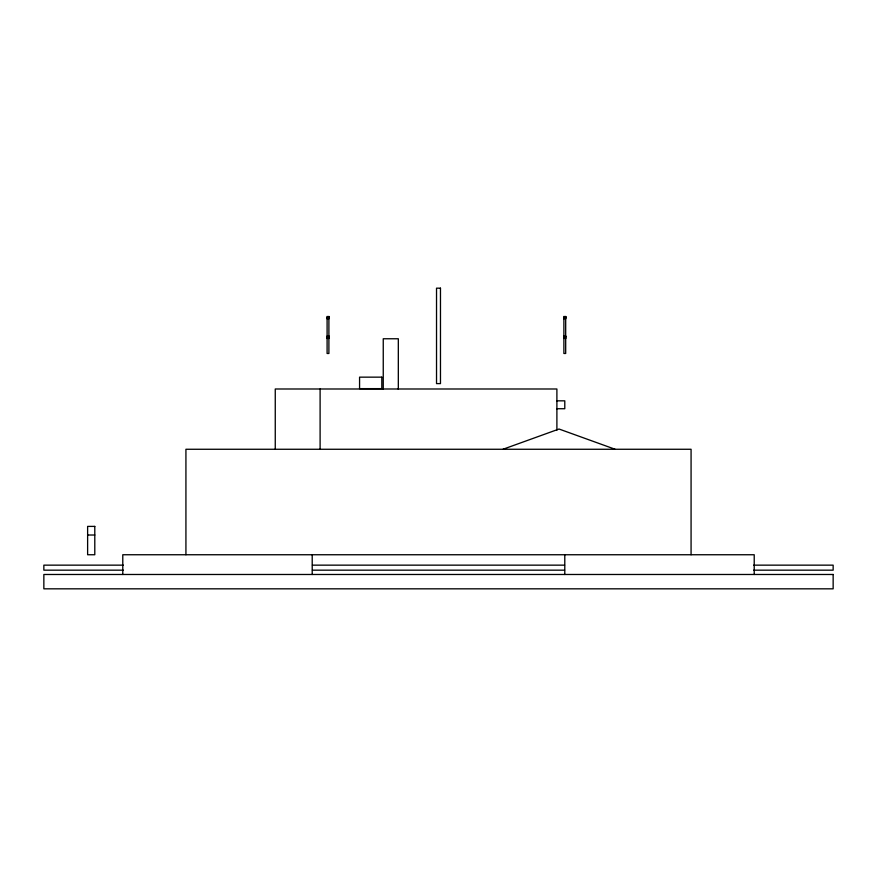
<?xml version="1.0" encoding="UTF-8"?>
<svg xmlns="http://www.w3.org/2000/svg" width="877" height="877" viewBox="0 0 877 877"><rect width="100%" height="100%" fill="white"/><g stroke="black" fill="none" stroke-linecap="round" stroke-linejoin="round"><path stroke-width="1.32" d="M503.08 449.232L559.044 429.028L615.018 449.232M556.577 400.833L564.788 400.833L564.788 408.726L556.577 408.726M87.623 535.014L94.793 535.014M123.328 565.15L43.85 565.15L43.85 570.171L123.328 570.171M312.431 565.15L564.569 565.15M753.672 565.15L833.15 565.15L833.15 570.171L753.672 570.171M312.431 570.171L564.569 570.171M754.22 574.479L754.22 554.746L122.78 554.746L122.78 574.479M691.076 554.746L691.076 449.265L185.924 449.265L185.924 554.746M564.788 554.746L564.788 574.479M556.895 430.081L556.895 388.993L275.257 388.993L275.257 449.265M398.322 389.344L398.322 338.763L383.249 338.763L383.249 389.344M320.105 388.993L320.105 449.265M312.212 554.746L312.212 574.479M440.473 288.171L436.527 288.171L436.527 383.611L440.473 383.611L440.473 288.171M329.072 316.52L326.924 316.52L326.924 318.669L329.072 318.669L329.072 316.52M565.862 316.52L563.714 316.52L563.714 318.669L565.862 318.669L565.862 316.52M328.897 317.595L327.099 317.595L327.099 353.475L328.897 353.475L328.897 317.595M565.687 317.595L563.889 317.595L563.889 353.475L565.687 353.475L565.687 317.595M329.072 336.253L326.924 336.253L326.924 338.401L329.072 338.401L329.072 336.253M565.862 336.253L563.714 336.253L563.714 338.401L565.862 338.401L565.862 336.253M381.813 377.154L359.57 377.154L359.57 388.632L381.813 388.632L381.813 377.154M94.793 526.397L87.623 526.397L87.623 554.746L94.793 554.746L94.793 526.397M833.15 574.479L43.85 574.479L43.85 588.829L833.15 588.829L833.15 574.479"/></g></svg>
